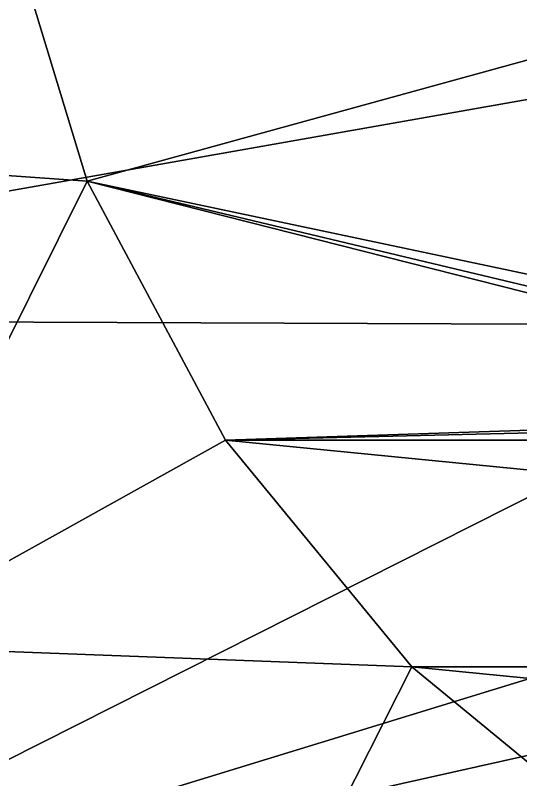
# Model space of a CAD drawing. Extents: x -6.1 to 6.1, y -6.1 to 6.1.
# Drawn here: x -3.885 to -2.536, y -3.128 to -1.087 of the extents above; entities that cross this region are included whole.
import ezdxf

# ---------------------------------------------------------------- set-up
doc = ezdxf.new("R2010")
doc.units = 0

msp = doc.modelspace()

# ---------------------------------------------------------------- linework, layer by layer
for points in [[(-2.497117, -0.118943), (-6.142665, 0), (-5.842056, -1.897968)], [(-2.165064, -1.25), (-2.497117, -0.118943), (-5.842056, -1.897968)], [(-4.916523, -1.443621, -2.443872), (-3.920659, -0.77962, -3.187745), (-3.693113, -1.529737, -3.187745)], [(-1.33592, -0.880521, -3.187745), (-3.693113, -1.529737, -3.187745), (-3.920659, -0.77962, -3.187745)], [(-1.33592, -0.880521, -3.187745), (-1.309965, -2.033152, -3.187745), (-3.693113, -1.529737, -3.187745)], [(-1.606969, -1.915111), (-2.165064, -1.25), (-5.842056, -1.897968)], [(-4.916523, -1.443621, -2.443872), (-3.693113, -1.529737, -3.187745), (-4.310654, -2.770289, -2.443872)], [(-4.310654, -2.770289, -2.443872), (-3.693113, -1.529737, -3.187745), (-3.3236, -2.22105, -3.187745)], [(-1.237253, -2.152789, -3.187745), (-3.3236, -2.22105, -3.187745), (-3.693113, -1.529737, -3.187745)], [(-1.289596, -2.102687, -3.187745), (-1.237253, -2.152789, -3.187745), (-3.693113, -1.529737, -3.187745)], [(-1.309965, -2.033152, -3.187745), (-1.289596, -2.102687, -3.187745), (-3.693113, -1.529737, -3.187745)], [(-1.606969, -1.915111), (-5.842056, -1.897968), (-4.969409, -3.610642)], [(-4.969409, -3.610642), (4.969409, -3.610642), (5.842056, -1.897968)], [(0, -2.5), (-4.969409, -3.610642), (5.842056, -1.897968)], [(-0.85505, -2.349231), (-1.606969, -1.915111), (-4.969409, -3.610642)], [(-1.237253, -2.152789, -3.187745), (-1.166849, -2.169916, -3.187745), (-3.3236, -2.22105, -3.187745)], [(-1.166849, -2.169916, -3.187745), (3.3236, -2.22105, -3.187745), (-3.3236, -2.22105, -3.187745)], [(-4.310654, -2.770289, -2.443872), (-3.3236, -2.22105, -3.187745), (-2.826627, -2.826627, -3.187745)], [(2.826627, -2.826627, -3.187745), (-2.826627, -2.826627, -3.187745), (-3.3236, -2.22105, -3.187745)], [(3.3236, -2.22105, -3.187745), (2.826627, -2.826627, -3.187745), (-3.3236, -2.22105, -3.187745)], [(-0.85505, -2.349231), (-4.969409, -3.610642), (0, -2.5)], [(-4.310654, -2.770289, -2.443872), (-3.355561, -3.872524, -2.443872), (-4.945183, -3.178077, -1.322568)], [(-4.310654, -2.770289, -2.443872), (-2.826627, -2.826627, -3.187745), (-3.355561, -3.872524, -2.443872)], [(-3.355561, -3.872524, -2.443872), (-2.826627, -2.826627, -3.187745), (-2.22105, -3.3236, -3.187745)], [(2.22105, -3.3236, -3.187745), (-2.22105, -3.3236, -3.187745), (-2.826627, -2.826627, -3.187745)], [(2.826627, -2.826627, -3.187745), (2.22105, -3.3236, -3.187745), (-2.826627, -2.826627, -3.187745)]]:
    msp.add_3dface(points)

doc.saveas('drawing.dxf')
